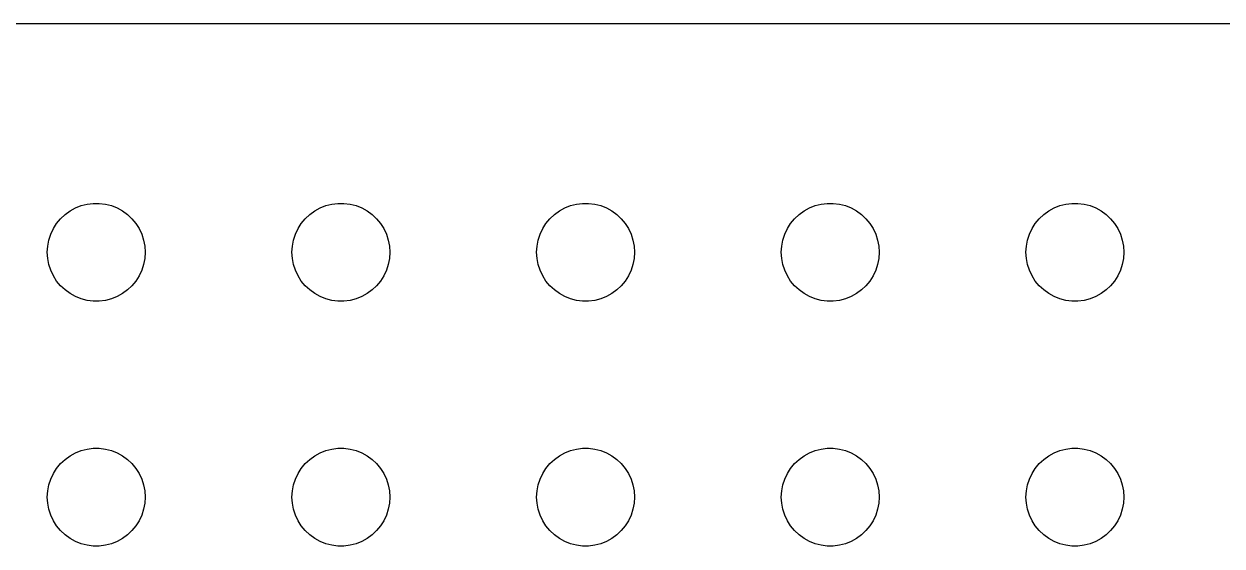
# Model space of a CAD drawing. Header units: metres. Extents: x -74 to 74, y -74 to 74.
# Drawn here: x -39.72 to -2.99, y 58.5 to 74.49 of the extents above; entities that cross this region are included whole.
import ezdxf

# ---------------------------------------------------------------- set-up
doc = ezdxf.new("R2010")
doc.units = ezdxf.units.M

msp = doc.modelspace()

# ---------------------------------------------------------------- linework, layer by layer
for p, q in [((69.8139, 74.4901), (-69.8139, 74.4901)), ((-38.4561, 68.6558), (-38.3037, 68.7665)), ((-38.3037, 68.7665), (-38.1387, 68.8572)), ((-38.1387, 68.8572), (-37.9635, 68.9266)), ((-37.9635, 68.9266), (-37.7811, 68.9734)), ((-37.7811, 68.9734), (-37.5942, 68.997)), ((-37.5942, 68.997), (-37.4058, 68.997)), ((-37.4058, 68.997), (-37.2189, 68.9734)), ((-37.2189, 68.9734), (-37.0365, 68.9266)), ((-37.0365, 68.9266), (-36.8613, 68.8572)), ((-36.8613, 68.8572), (-36.6963, 68.7665)), ((-36.6963, 68.7665), (-36.5439, 68.6558)), ((-30.9561, 68.6558), (-30.8037, 68.7665)), ((-30.8037, 68.7665), (-30.6387, 68.8572)), ((-30.6387, 68.8572), (-30.4635, 68.9266)), ((-30.4635, 68.9266), (-30.2811, 68.9734)), ((-30.2811, 68.9734), (-30.0942, 68.997)), ((-30.0942, 68.997), (-29.9058, 68.997)), ((-29.9058, 68.997), (-29.7189, 68.9734)), ((-29.7189, 68.9734), (-29.5365, 68.9266)), ((-29.5365, 68.9266), (-29.3613, 68.8572)), ((-29.3613, 68.8572), (-29.1963, 68.7665)), ((-29.1963, 68.7665), (-29.0439, 68.6558)), ((-23.4561, 68.6558), (-23.3037, 68.7665)), ((-23.3037, 68.7665), (-23.1387, 68.8572)), ((-23.1387, 68.8572), (-22.9635, 68.9266)), ((-22.9635, 68.9266), (-22.7811, 68.9734)), ((-22.7811, 68.9734), (-22.5942, 68.997)), ((-22.5942, 68.997), (-22.4058, 68.997)), ((-22.4058, 68.997), (-22.2189, 68.9734)), ((-22.2189, 68.9734), (-22.0365, 68.9266)), ((-22.0365, 68.9266), (-21.8613, 68.8572)), ((-21.8613, 68.8572), (-21.6963, 68.7665)), ((-21.6963, 68.7665), (-21.5439, 68.6558)), ((-15.9561, 68.6558), (-15.8037, 68.7665)), ((-15.8037, 68.7665), (-15.6387, 68.8572)), ((-15.6387, 68.8572), (-15.4635, 68.9266)), ((-15.4635, 68.9266), (-15.2811, 68.9734)), ((-15.2811, 68.9734), (-15.0942, 68.997)), ((-15.0942, 68.997), (-14.9058, 68.997)), ((-14.9058, 68.997), (-14.7189, 68.9734)), ((-14.7189, 68.9734), (-14.5365, 68.9266)), ((-14.5365, 68.9266), (-14.3613, 68.8572)), ((-14.3613, 68.8572), (-14.1963, 68.7665)), ((-14.1963, 68.7665), (-14.0439, 68.6558)), ((-8.45613, 68.6558), (-8.30373, 68.7665)), ((-8.30373, 68.7665), (-8.13866, 68.8572)), ((-8.13866, 68.8572), (-7.96352, 68.9266)), ((-7.96352, 68.9266), (-7.78107, 68.9734)), ((-7.78107, 68.9734), (-7.59418, 68.997)), ((-7.59418, 68.997), (-7.40581, 68.997)), ((-7.40581, 68.997), (-7.21892, 68.9734)), ((-7.21892, 68.9734), (-7.03647, 68.9266)), ((-7.03647, 68.9266), (-6.86133, 68.8572)), ((-6.86133, 68.8572), (-6.69626, 68.7665)), ((-6.69626, 68.7665), (-6.54385, 68.6558)), ((-38.8145, 68.2226), (-38.7135, 68.3817)), ((-38.7135, 68.3817), (-38.5934, 68.5268)), ((-38.5934, 68.5268), (-38.4561, 68.6558)), ((-36.5439, 68.6558), (-36.4065, 68.5268)), ((-36.4065, 68.5268), (-36.2865, 68.3817)), ((-36.2865, 68.3817), (-36.1855, 68.2226)), ((-31.3145, 68.2226), (-31.2135, 68.3817)), ((-31.2135, 68.3817), (-31.0934, 68.5268)), ((-31.0934, 68.5268), (-30.9561, 68.6558)), ((-29.0439, 68.6558), (-28.9065, 68.5268)), ((-28.9065, 68.5268), (-28.7865, 68.3817)), ((-28.7865, 68.3817), (-28.6855, 68.2226)), ((-23.8145, 68.2226), (-23.7135, 68.3817)), ((-23.7135, 68.3817), (-23.5934, 68.5268)), ((-23.5934, 68.5268), (-23.4561, 68.6558)), ((-21.5439, 68.6558), (-21.4065, 68.5268)), ((-21.4065, 68.5268), (-21.2865, 68.3817)), ((-21.2865, 68.3817), (-21.1855, 68.2226)), ((-16.3145, 68.2226), (-16.2135, 68.3817)), ((-16.2135, 68.3817), (-16.0934, 68.5268)), ((-16.0934, 68.5268), (-15.9561, 68.6558)), ((-14.0439, 68.6558), (-13.9065, 68.5268)), ((-13.9065, 68.5268), (-13.7865, 68.3817)), ((-13.7865, 68.3817), (-13.6855, 68.2226)), ((-8.81445, 68.2226), (-8.71352, 68.3817)), ((-8.71352, 68.3817), (-8.59344, 68.5268)), ((-8.59344, 68.5268), (-8.45613, 68.6558)), ((-6.54385, 68.6558), (-6.40654, 68.5268)), ((-6.40654, 68.5268), (-6.28647, 68.3817)), ((-6.28647, 68.3817), (-6.18553, 68.2226)), ((-38.9529, 67.873), (-38.8947, 68.0522)), ((-38.8947, 68.0522), (-38.8145, 68.2226)), ((-36.1855, 68.2226), (-36.1053, 68.0522)), ((-36.1053, 68.0522), (-36.0471, 67.873)), ((-31.4529, 67.873), (-31.3947, 68.0522)), ((-31.3947, 68.0522), (-31.3145, 68.2226)), ((-28.6855, 68.2226), (-28.6053, 68.0522)), ((-28.6053, 68.0522), (-28.5471, 67.873)), ((-23.9529, 67.873), (-23.8947, 68.0522)), ((-23.8947, 68.0522), (-23.8145, 68.2226)), ((-21.1855, 68.2226), (-21.1053, 68.0522)), ((-21.1053, 68.0522), (-21.0471, 67.873)), ((-16.4529, 67.873), (-16.3947, 68.0522)), ((-16.3947, 68.0522), (-16.3145, 68.2226)), ((-13.6855, 68.2226), (-13.6053, 68.0522)), ((-13.6053, 68.0522), (-13.5471, 67.873)), ((-8.95287, 67.873), (-8.89465, 68.0522)), ((-8.89465, 68.0522), (-8.81445, 68.2226)), ((-6.18553, 68.2226), (-6.10533, 68.0522)), ((-6.10533, 68.0522), (-6.04712, 67.873)), ((-39, 67.5), (-38.9882, 67.688)), ((-38.9882, 67.688), (-38.9529, 67.873)), ((-36.0471, 67.873), (-36.0118, 67.688)), ((-36.0118, 67.688), (-36, 67.5)), ((-31.5, 67.5), (-31.4882, 67.688)), ((-31.4882, 67.688), (-31.4529, 67.873)), ((-28.5471, 67.873), (-28.5118, 67.688)), ((-28.5118, 67.688), (-28.5, 67.5)), ((-24, 67.5), (-23.9882, 67.688)), ((-23.9882, 67.688), (-23.9529, 67.873)), ((-21.0471, 67.873), (-21.0118, 67.688)), ((-21.0118, 67.688), (-21, 67.5)), ((-16.5, 67.5), (-16.4882, 67.688)), ((-16.4882, 67.688), (-16.4529, 67.873)), ((-13.5471, 67.873), (-13.5118, 67.688)), ((-13.5118, 67.688), (-13.5, 67.5)), ((-9, 67.5), (-8.98816, 67.688)), ((-8.98816, 67.688), (-8.95287, 67.873)), ((-6.04712, 67.873), (-6.01183, 67.688)), ((-6.01183, 67.688), (-6, 67.5)), ((-38.9882, 67.312), (-39, 67.5)), ((-38.9529, 67.127), (-38.9882, 67.312)), ((-36.0118, 67.312), (-36.0471, 67.127)), ((-36, 67.5), (-36.0118, 67.312)), ((-31.4882, 67.312), (-31.5, 67.5)), ((-31.4529, 67.127), (-31.4882, 67.312)), ((-28.5118, 67.312), (-28.5471, 67.127)), ((-28.5, 67.5), (-28.5118, 67.312)), ((-23.9882, 67.312), (-24, 67.5)), ((-23.9529, 67.127), (-23.9882, 67.312)), ((-21.0118, 67.312), (-21.0471, 67.127)), ((-21, 67.5), (-21.0118, 67.312)), ((-16.4882, 67.312), (-16.5, 67.5)), ((-16.4529, 67.127), (-16.4882, 67.312)), ((-13.5118, 67.312), (-13.5471, 67.127)), ((-13.5, 67.5), (-13.5118, 67.312)), ((-8.98816, 67.312), (-9, 67.5)), ((-8.95287, 67.127), (-8.98816, 67.312)), ((-6.01183, 67.312), (-6.04712, 67.127)), ((-6, 67.5), (-6.01183, 67.312)), ((-38.8947, 66.9478), (-38.9529, 67.127)), ((-38.8145, 66.7774), (-38.8947, 66.9478)), ((-36.1053, 66.9478), (-36.1855, 66.7774)), ((-36.0471, 67.127), (-36.1053, 66.9478)), ((-31.3947, 66.9478), (-31.4529, 67.127)), ((-31.3145, 66.7774), (-31.3947, 66.9478)), ((-28.6053, 66.9478), (-28.6855, 66.7774)), ((-28.5471, 67.127), (-28.6053, 66.9478)), ((-23.8947, 66.9478), (-23.9529, 67.127)), ((-23.8145, 66.7774), (-23.8947, 66.9478)), ((-21.1053, 66.9478), (-21.1855, 66.7774)), ((-21.0471, 67.127), (-21.1053, 66.9478)), ((-16.3947, 66.9478), (-16.4529, 67.127)), ((-16.3145, 66.7774), (-16.3947, 66.9478)), ((-13.6053, 66.9478), (-13.6855, 66.7774)), ((-13.5471, 67.127), (-13.6053, 66.9478)), ((-8.89465, 66.9478), (-8.95287, 67.127)), ((-8.81445, 66.7774), (-8.89465, 66.9478)), ((-6.10533, 66.9478), (-6.18553, 66.7774)), ((-6.04712, 67.127), (-6.10533, 66.9478)), ((-38.7135, 66.6183), (-38.8145, 66.7774)), ((-38.5934, 66.4732), (-38.7135, 66.6183)), ((-38.4561, 66.3442), (-38.5934, 66.4732)), ((-36.4065, 66.4732), (-36.5439, 66.3442)), ((-36.2865, 66.6183), (-36.4065, 66.4732)), ((-36.1855, 66.7774), (-36.2865, 66.6183)), ((-31.2135, 66.6183), (-31.3145, 66.7774)), ((-31.0934, 66.4732), (-31.2135, 66.6183)), ((-30.9561, 66.3442), (-31.0934, 66.4732)), ((-28.9065, 66.4732), (-29.0439, 66.3442)), ((-28.7865, 66.6183), (-28.9065, 66.4732)), ((-28.6855, 66.7774), (-28.7865, 66.6183)), ((-23.7135, 66.6183), (-23.8145, 66.7774)), ((-23.5934, 66.4732), (-23.7135, 66.6183)), ((-23.4561, 66.3442), (-23.5934, 66.4732)), ((-21.4065, 66.4732), (-21.5439, 66.3442)), ((-21.2865, 66.6183), (-21.4065, 66.4732)), ((-21.1855, 66.7774), (-21.2865, 66.6183)), ((-16.2135, 66.6183), (-16.3145, 66.7774)), ((-16.0934, 66.4732), (-16.2135, 66.6183)), ((-15.9561, 66.3442), (-16.0934, 66.4732)), ((-13.9065, 66.4732), (-14.0439, 66.3442)), ((-13.7865, 66.6183), (-13.9065, 66.4732)), ((-13.6855, 66.7774), (-13.7865, 66.6183)), ((-8.71352, 66.6183), (-8.81445, 66.7774)), ((-8.59344, 66.4732), (-8.71352, 66.6183)), ((-8.45613, 66.3442), (-8.59344, 66.4732)), ((-6.40654, 66.4732), (-6.54385, 66.3442)), ((-6.28647, 66.6183), (-6.40654, 66.4732)), ((-6.18553, 66.7774), (-6.28647, 66.6183)), ((-38.3037, 66.2335), (-38.4561, 66.3442)), ((-38.1387, 66.1428), (-38.3037, 66.2335)), ((-37.9635, 66.0734), (-38.1387, 66.1428)), ((-36.8613, 66.1428), (-37.0365, 66.0734)), ((-36.6963, 66.2335), (-36.8613, 66.1428)), ((-36.5439, 66.3442), (-36.6963, 66.2335)), ((-30.8037, 66.2335), (-30.9561, 66.3442)), ((-30.6387, 66.1428), (-30.8037, 66.2335)), ((-30.4635, 66.0734), (-30.6387, 66.1428)), ((-29.3613, 66.1428), (-29.5365, 66.0734)), ((-29.1963, 66.2335), (-29.3613, 66.1428)), ((-29.0439, 66.3442), (-29.1963, 66.2335)), ((-23.3037, 66.2335), (-23.4561, 66.3442)), ((-23.1387, 66.1428), (-23.3037, 66.2335)), ((-22.9635, 66.0734), (-23.1387, 66.1428)), ((-21.8613, 66.1428), (-22.0365, 66.0734)), ((-21.6963, 66.2335), (-21.8613, 66.1428)), ((-21.5439, 66.3442), (-21.6963, 66.2335)), ((-15.8037, 66.2335), (-15.9561, 66.3442)), ((-15.6387, 66.1428), (-15.8037, 66.2335)), ((-15.4635, 66.0734), (-15.6387, 66.1428)), ((-14.3613, 66.1428), (-14.5365, 66.0734)), ((-14.1963, 66.2335), (-14.3613, 66.1428)), ((-14.0439, 66.3442), (-14.1963, 66.2335)), ((-8.30373, 66.2335), (-8.45613, 66.3442)), ((-8.13866, 66.1428), (-8.30373, 66.2335)), ((-7.96352, 66.0734), (-8.13866, 66.1428)), ((-6.86133, 66.1428), (-7.03647, 66.0734)), ((-6.69626, 66.2335), (-6.86133, 66.1428)), ((-6.54385, 66.3442), (-6.69626, 66.2335)), ((-37.7811, 66.0266), (-37.9635, 66.0734)), ((-37.5942, 66.003), (-37.7811, 66.0266)), ((-37.4058, 66.003), (-37.5942, 66.003)), ((-37.2189, 66.0266), (-37.4058, 66.003)), ((-37.0365, 66.0734), (-37.2189, 66.0266)), ((-30.2811, 66.0266), (-30.4635, 66.0734)), ((-30.0942, 66.003), (-30.2811, 66.0266)), ((-29.9058, 66.003), (-30.0942, 66.003)), ((-29.7189, 66.0266), (-29.9058, 66.003)), ((-29.5365, 66.0734), (-29.7189, 66.0266)), ((-22.7811, 66.0266), (-22.9635, 66.0734)), ((-22.5942, 66.003), (-22.7811, 66.0266)), ((-22.4058, 66.003), (-22.5942, 66.003)), ((-22.2189, 66.0266), (-22.4058, 66.003)), ((-22.0365, 66.0734), (-22.2189, 66.0266)), ((-15.2811, 66.0266), (-15.4635, 66.0734)), ((-15.0942, 66.003), (-15.2811, 66.0266)), ((-14.9058, 66.003), (-15.0942, 66.003)), ((-14.7189, 66.0266), (-14.9058, 66.003)), ((-14.5365, 66.0734), (-14.7189, 66.0266)), ((-7.78107, 66.0266), (-7.96352, 66.0734)), ((-7.59418, 66.003), (-7.78107, 66.0266)), ((-7.40581, 66.003), (-7.59418, 66.003)), ((-7.21892, 66.0266), (-7.40581, 66.003)), ((-7.03647, 66.0734), (-7.21892, 66.0266)), ((-38.3037, 61.2665), (-38.1387, 61.3572)), ((-38.1387, 61.3572), (-37.9635, 61.4266)), ((-37.9635, 61.4266), (-37.7811, 61.4734)), ((-37.7811, 61.4734), (-37.5942, 61.497)), ((-37.5942, 61.497), (-37.4058, 61.497)), ((-37.4058, 61.497), (-37.2189, 61.4734)), ((-37.2189, 61.4734), (-37.0365, 61.4266)), ((-37.0365, 61.4266), (-36.8613, 61.3572)), ((-36.8613, 61.3572), (-36.6963, 61.2665)), ((-30.8037, 61.2665), (-30.6387, 61.3572)), ((-30.6387, 61.3572), (-30.4635, 61.4266)), ((-30.4635, 61.4266), (-30.2811, 61.4734)), ((-30.2811, 61.4734), (-30.0942, 61.497)), ((-30.0942, 61.497), (-29.9058, 61.497)), ((-29.9058, 61.497), (-29.7189, 61.4734)), ((-29.7189, 61.4734), (-29.5365, 61.4266)), ((-29.5365, 61.4266), (-29.3613, 61.3572)), ((-29.3613, 61.3572), (-29.1963, 61.2665)), ((-23.3037, 61.2665), (-23.1387, 61.3572)), ((-23.1387, 61.3572), (-22.9635, 61.4266)), ((-22.9635, 61.4266), (-22.7811, 61.4734)), ((-22.7811, 61.4734), (-22.5942, 61.497)), ((-22.5942, 61.497), (-22.4058, 61.497)), ((-22.4058, 61.497), (-22.2189, 61.4734)), ((-22.2189, 61.4734), (-22.0365, 61.4266)), ((-22.0365, 61.4266), (-21.8613, 61.3572)), ((-21.8613, 61.3572), (-21.6963, 61.2665)), ((-15.8037, 61.2665), (-15.6387, 61.3572)), ((-15.6387, 61.3572), (-15.4635, 61.4266)), ((-15.4635, 61.4266), (-15.2811, 61.4734)), ((-15.2811, 61.4734), (-15.0942, 61.497)), ((-15.0942, 61.497), (-14.9058, 61.497)), ((-14.9058, 61.497), (-14.7189, 61.4734)), ((-14.7189, 61.4734), (-14.5365, 61.4266)), ((-14.5365, 61.4266), (-14.3613, 61.3572)), ((-14.3613, 61.3572), (-14.1963, 61.2665)), ((-8.30373, 61.2665), (-8.13866, 61.3572)), ((-8.13866, 61.3572), (-7.96352, 61.4266)), ((-7.96352, 61.4266), (-7.78107, 61.4734)), ((-7.78107, 61.4734), (-7.59418, 61.497)), ((-7.59418, 61.497), (-7.40581, 61.497)), ((-7.40581, 61.497), (-7.21892, 61.4734)), ((-7.21892, 61.4734), (-7.03647, 61.4266)), ((-7.03647, 61.4266), (-6.86133, 61.3572)), ((-6.86133, 61.3572), (-6.69626, 61.2665)), ((-38.7135, 60.8817), (-38.5934, 61.0268)), ((-38.5934, 61.0268), (-38.4561, 61.1558)), ((-38.4561, 61.1558), (-38.3037, 61.2665)), ((-36.6963, 61.2665), (-36.5439, 61.1558)), ((-36.5439, 61.1558), (-36.4065, 61.0268)), ((-36.4065, 61.0268), (-36.2865, 60.8817)), ((-31.2135, 60.8817), (-31.0934, 61.0268)), ((-31.0934, 61.0268), (-30.9561, 61.1558)), ((-30.9561, 61.1558), (-30.8037, 61.2665)), ((-29.1963, 61.2665), (-29.0439, 61.1558)), ((-29.0439, 61.1558), (-28.9065, 61.0268)), ((-28.9065, 61.0268), (-28.7865, 60.8817)), ((-23.7135, 60.8817), (-23.5934, 61.0268)), ((-23.5934, 61.0268), (-23.4561, 61.1558)), ((-23.4561, 61.1558), (-23.3037, 61.2665)), ((-21.6963, 61.2665), (-21.5439, 61.1558)), ((-21.5439, 61.1558), (-21.4065, 61.0268)), ((-21.4065, 61.0268), (-21.2865, 60.8817)), ((-16.2135, 60.8817), (-16.0934, 61.0268)), ((-16.0934, 61.0268), (-15.9561, 61.1558)), ((-15.9561, 61.1558), (-15.8037, 61.2665)), ((-14.1963, 61.2665), (-14.0439, 61.1558)), ((-14.0439, 61.1558), (-13.9065, 61.0268)), ((-13.9065, 61.0268), (-13.7865, 60.8817)), ((-8.71352, 60.8817), (-8.59344, 61.0268)), ((-8.59344, 61.0268), (-8.45613, 61.1558)), ((-8.45613, 61.1558), (-8.30373, 61.2665)), ((-6.69626, 61.2665), (-6.54385, 61.1558)), ((-6.54385, 61.1558), (-6.40654, 61.0268)), ((-6.40654, 61.0268), (-6.28647, 60.8817)), ((-38.8947, 60.5522), (-38.8145, 60.7226)), ((-38.8145, 60.7226), (-38.7135, 60.8817)), ((-36.2865, 60.8817), (-36.1855, 60.7226)), ((-36.1855, 60.7226), (-36.1053, 60.5522)), ((-31.3947, 60.5522), (-31.3145, 60.7226)), ((-31.3145, 60.7226), (-31.2135, 60.8817)), ((-28.7865, 60.8817), (-28.6855, 60.7226)), ((-28.6855, 60.7226), (-28.6053, 60.5522)), ((-23.8947, 60.5522), (-23.8145, 60.7226)), ((-23.8145, 60.7226), (-23.7135, 60.8817)), ((-21.2865, 60.8817), (-21.1855, 60.7226)), ((-21.1855, 60.7226), (-21.1053, 60.5522)), ((-16.3947, 60.5522), (-16.3145, 60.7226)), ((-16.3145, 60.7226), (-16.2135, 60.8817)), ((-13.7865, 60.8817), (-13.6855, 60.7226)), ((-13.6855, 60.7226), (-13.6053, 60.5522)), ((-8.89465, 60.5522), (-8.81445, 60.7226)), ((-8.81445, 60.7226), (-8.71352, 60.8817)), ((-6.28647, 60.8817), (-6.18553, 60.7226)), ((-6.18553, 60.7226), (-6.10533, 60.5522)), ((-38.9882, 60.188), (-38.9529, 60.373)), ((-38.9529, 60.373), (-38.8947, 60.5522)), ((-36.1053, 60.5522), (-36.0471, 60.373)), ((-36.0471, 60.373), (-36.0118, 60.188)), ((-31.4882, 60.188), (-31.4529, 60.373)), ((-31.4529, 60.373), (-31.3947, 60.5522)), ((-28.6053, 60.5522), (-28.5471, 60.373)), ((-28.5471, 60.373), (-28.5118, 60.188)), ((-23.9882, 60.188), (-23.9529, 60.373)), ((-23.9529, 60.373), (-23.8947, 60.5522)), ((-21.1053, 60.5522), (-21.0471, 60.373)), ((-21.0471, 60.373), (-21.0118, 60.188)), ((-16.4882, 60.188), (-16.4529, 60.373)), ((-16.4529, 60.373), (-16.3947, 60.5522)), ((-13.6053, 60.5522), (-13.5471, 60.373)), ((-13.5471, 60.373), (-13.5118, 60.188)), ((-8.98816, 60.188), (-8.95287, 60.373)), ((-8.95287, 60.373), (-8.89465, 60.5522)), ((-6.10533, 60.5522), (-6.04712, 60.373)), ((-6.04712, 60.373), (-6.01183, 60.188)), ((-39, 60), (-38.9882, 60.188)), ((-38.9882, 59.812), (-39, 60)), ((-36.0118, 60.188), (-36, 60)), ((-36, 60), (-36.0118, 59.812)), ((-31.5, 60), (-31.4882, 60.188)), ((-31.4882, 59.812), (-31.5, 60)), ((-28.5118, 60.188), (-28.5, 60)), ((-28.5, 60), (-28.5118, 59.812)), ((-24, 60), (-23.9882, 60.188)), ((-23.9882, 59.812), (-24, 60)), ((-21.0118, 60.188), (-21, 60)), ((-21, 60), (-21.0118, 59.812)), ((-16.5, 60), (-16.4882, 60.188)), ((-16.4882, 59.812), (-16.5, 60)), ((-13.5118, 60.188), (-13.5, 60)), ((-13.5, 60), (-13.5118, 59.812)), ((-9, 60), (-8.98816, 60.188)), ((-8.98816, 59.812), (-9, 60)), ((-6.01183, 60.188), (-6, 60)), ((-6, 60), (-6.01183, 59.812)), ((-38.9529, 59.627), (-38.9882, 59.812)), ((-38.8947, 59.4478), (-38.9529, 59.627)), ((-36.0471, 59.627), (-36.1053, 59.4478)), ((-36.0118, 59.812), (-36.0471, 59.627)), ((-31.4529, 59.627), (-31.4882, 59.812)), ((-31.3947, 59.4478), (-31.4529, 59.627)), ((-28.5471, 59.627), (-28.6053, 59.4478)), ((-28.5118, 59.812), (-28.5471, 59.627)), ((-23.9529, 59.627), (-23.9882, 59.812)), ((-23.8947, 59.4478), (-23.9529, 59.627)), ((-21.0471, 59.627), (-21.1053, 59.4478)), ((-21.0118, 59.812), (-21.0471, 59.627)), ((-16.4529, 59.627), (-16.4882, 59.812)), ((-16.3947, 59.4478), (-16.4529, 59.627)), ((-13.5471, 59.627), (-13.6053, 59.4478)), ((-13.5118, 59.812), (-13.5471, 59.627)), ((-8.95287, 59.627), (-8.98816, 59.812)), ((-8.89465, 59.4478), (-8.95287, 59.627)), ((-6.04712, 59.627), (-6.10533, 59.4478)), ((-6.01183, 59.812), (-6.04712, 59.627)), ((-38.8145, 59.2774), (-38.8947, 59.4478)), ((-38.7135, 59.1183), (-38.8145, 59.2774)), ((-36.1855, 59.2774), (-36.2865, 59.1183)), ((-36.1053, 59.4478), (-36.1855, 59.2774)), ((-31.3145, 59.2774), (-31.3947, 59.4478)), ((-31.2135, 59.1183), (-31.3145, 59.2774)), ((-28.6855, 59.2774), (-28.7865, 59.1183)), ((-28.6053, 59.4478), (-28.6855, 59.2774)), ((-23.8145, 59.2774), (-23.8947, 59.4478)), ((-23.7135, 59.1183), (-23.8145, 59.2774)), ((-21.1855, 59.2774), (-21.2865, 59.1183)), ((-21.1053, 59.4478), (-21.1855, 59.2774)), ((-16.3145, 59.2774), (-16.3947, 59.4478)), ((-16.2135, 59.1183), (-16.3145, 59.2774)), ((-13.6855, 59.2774), (-13.7865, 59.1183)), ((-13.6053, 59.4478), (-13.6855, 59.2774)), ((-8.81445, 59.2774), (-8.89465, 59.4478)), ((-8.71352, 59.1183), (-8.81445, 59.2774)), ((-6.18553, 59.2774), (-6.28647, 59.1183)), ((-6.10533, 59.4478), (-6.18553, 59.2774)), ((-38.5934, 58.9732), (-38.7135, 59.1183)), ((-38.4561, 58.8442), (-38.5934, 58.9732)), ((-38.3037, 58.7335), (-38.4561, 58.8442)), ((-36.5439, 58.8442), (-36.6963, 58.7335)), ((-36.4065, 58.9732), (-36.5439, 58.8442)), ((-36.2865, 59.1183), (-36.4065, 58.9732)), ((-31.0934, 58.9732), (-31.2135, 59.1183)), ((-30.9561, 58.8442), (-31.0934, 58.9732)), ((-30.8037, 58.7335), (-30.9561, 58.8442)), ((-29.0439, 58.8442), (-29.1963, 58.7335)), ((-28.9065, 58.9732), (-29.0439, 58.8442)), ((-28.7865, 59.1183), (-28.9065, 58.9732)), ((-23.5934, 58.9732), (-23.7135, 59.1183)), ((-23.4561, 58.8442), (-23.5934, 58.9732)), ((-23.3037, 58.7335), (-23.4561, 58.8442)), ((-21.5439, 58.8442), (-21.6963, 58.7335)), ((-21.4065, 58.9732), (-21.5439, 58.8442)), ((-21.2865, 59.1183), (-21.4065, 58.9732)), ((-16.0934, 58.9732), (-16.2135, 59.1183)), ((-15.9561, 58.8442), (-16.0934, 58.9732)), ((-15.8037, 58.7335), (-15.9561, 58.8442)), ((-14.0439, 58.8442), (-14.1963, 58.7335)), ((-13.9065, 58.9732), (-14.0439, 58.8442)), ((-13.7865, 59.1183), (-13.9065, 58.9732)), ((-8.59344, 58.9732), (-8.71352, 59.1183)), ((-8.45613, 58.8442), (-8.59344, 58.9732)), ((-8.30373, 58.7335), (-8.45613, 58.8442)), ((-6.54385, 58.8442), (-6.69626, 58.7335)), ((-6.40654, 58.9732), (-6.54385, 58.8442)), ((-6.28647, 59.1183), (-6.40654, 58.9732)), ((-38.1387, 58.6428), (-38.3037, 58.7335)), ((-37.9635, 58.5734), (-38.1387, 58.6428)), ((-37.7811, 58.5266), (-37.9635, 58.5734)), ((-37.5942, 58.503), (-37.7811, 58.5266)), ((-37.4058, 58.503), (-37.5942, 58.503)), ((-37.2189, 58.5266), (-37.4058, 58.503)), ((-37.0365, 58.5734), (-37.2189, 58.5266)), ((-36.8613, 58.6428), (-37.0365, 58.5734)), ((-36.6963, 58.7335), (-36.8613, 58.6428)), ((-30.6387, 58.6428), (-30.8037, 58.7335)), ((-30.4635, 58.5734), (-30.6387, 58.6428)), ((-30.2811, 58.5266), (-30.4635, 58.5734)), ((-30.0942, 58.503), (-30.2811, 58.5266)), ((-29.9058, 58.503), (-30.0942, 58.503)), ((-29.7189, 58.5266), (-29.9058, 58.503)), ((-29.5365, 58.5734), (-29.7189, 58.5266)), ((-29.3613, 58.6428), (-29.5365, 58.5734)), ((-29.1963, 58.7335), (-29.3613, 58.6428)), ((-23.1387, 58.6428), (-23.3037, 58.7335)), ((-22.9635, 58.5734), (-23.1387, 58.6428)), ((-22.7811, 58.5266), (-22.9635, 58.5734)), ((-22.5942, 58.503), (-22.7811, 58.5266)), ((-22.4058, 58.503), (-22.5942, 58.503)), ((-22.2189, 58.5266), (-22.4058, 58.503)), ((-22.0365, 58.5734), (-22.2189, 58.5266)), ((-21.8613, 58.6428), (-22.0365, 58.5734)), ((-21.6963, 58.7335), (-21.8613, 58.6428)), ((-15.6387, 58.6428), (-15.8037, 58.7335)), ((-15.4635, 58.5734), (-15.6387, 58.6428)), ((-15.2811, 58.5266), (-15.4635, 58.5734)), ((-15.0942, 58.503), (-15.2811, 58.5266)), ((-14.9058, 58.503), (-15.0942, 58.503)), ((-14.7189, 58.5266), (-14.9058, 58.503)), ((-14.5365, 58.5734), (-14.7189, 58.5266)), ((-14.3613, 58.6428), (-14.5365, 58.5734)), ((-14.1963, 58.7335), (-14.3613, 58.6428)), ((-8.13866, 58.6428), (-8.30373, 58.7335)), ((-7.96352, 58.5734), (-8.13866, 58.6428)), ((-7.78107, 58.5266), (-7.96352, 58.5734)), ((-7.59418, 58.503), (-7.78107, 58.5266)), ((-7.40581, 58.503), (-7.59418, 58.503)), ((-7.21892, 58.5266), (-7.40581, 58.503)), ((-7.03647, 58.5734), (-7.21892, 58.5266)), ((-6.86133, 58.6428), (-7.03647, 58.5734)), ((-6.69626, 58.7335), (-6.86133, 58.6428))]:
    msp.add_line(p, q)

doc.saveas('drawing.dxf')
